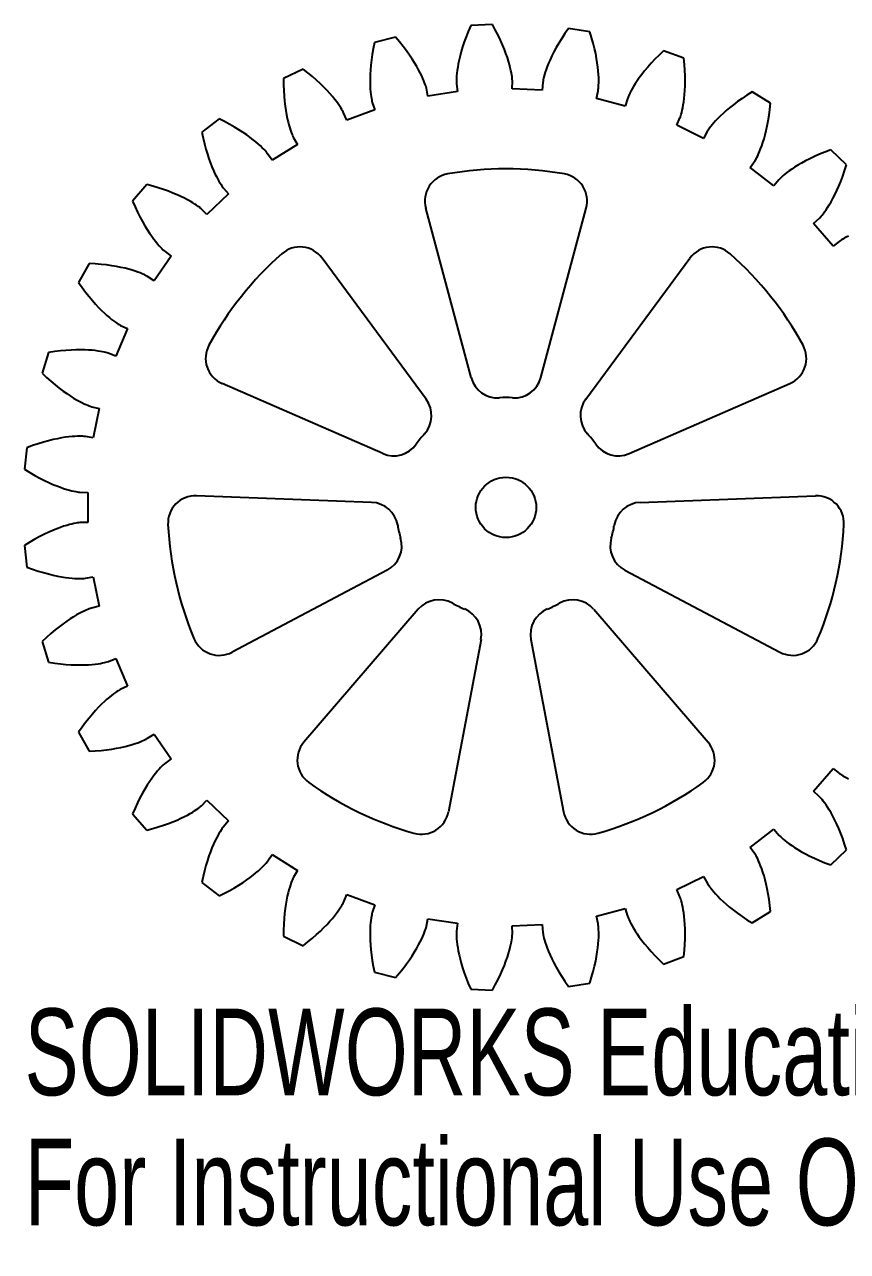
# Model space of a CAD drawing. Header units: millimetres. Extents: x -26.8 to 46.4, y -41.5 to 26.9.
# Drawn here: x -26.8 to 19, y -41.5 to 26.9 of the extents above; entities that cross this region are included whole.
import ezdxf

# ---------------------------------------------------------------- set-up
doc = ezdxf.new("R2010")
doc.units = ezdxf.units.MM
doc.styles.add('SLDTEXTSTYLE0', font='TXT', dxfattribs={"width": 0.7})

msp = doc.modelspace()

# ---------------------------------------------------------------- linework, layer by layer
at = {"color": 7, "linetype": 'Continuous', "lineweight": 25}
for p, q in [((-1.967, 26.856), (-2.102, 26.538)), ((-0.76, 26.917), (-1.967, 26.856)), ((-0.594, 26.615), (-0.76, 26.917)), ((3.48, 26.702), (3.283, 26.418)), ((4.674, 26.519), (3.48, 26.702)), ((-6.163, 26.213), (-7.333, 25.91)), ((-5.939, 25.951), (-6.163, 26.213)), ((-2.221, 26.235), (-2.326, 25.945)), ((-2.102, 26.538), (-2.221, 26.235)), ((-0.444, 26.325), (-0.594, 26.615)), ((-0.311, 26.047), (-0.444, 26.325)), ((-0.193, 25.783), (-0.311, 26.047)), ((3.105, 26.145), (2.945, 25.882)), ((3.283, 26.418), (3.105, 26.145)), ((4.776, 26.19), (4.674, 26.519)), ((4.864, 25.875), (4.776, 26.19)), ((-7.401, 25.572), (-7.457, 25.25)), ((-7.333, 25.91), (-7.401, 25.572)), ((-5.734, 25.696), (-5.939, 25.951)), ((-5.548, 25.451), (-5.734, 25.696)), ((-5.38, 25.216), (-5.548, 25.451)), ((-2.493, 25.411), (-2.559, 25.168)), ((-2.416, 25.67), (-2.493, 25.411)), ((-2.326, 25.945), (-2.416, 25.67)), ((-0.09, 25.533), (-0.193, 25.783)), ((-0.001, 25.298), (-0.09, 25.533)), ((2.673, 25.393), (2.56, 25.168)), ((2.801, 25.631), (2.673, 25.393)), ((2.945, 25.882), (2.801, 25.631)), ((4.939, 25.577), (4.864, 25.875)), ((5.001, 25.294), (4.939, 25.577)), ((8.783, 25.455), (8.534, 25.217)), ((9.916, 25.036), (8.783, 25.455)), ((-7.534, 24.659), (-7.558, 24.389)), ((-7.501, 24.946), (-7.534, 24.659)), ((-7.457, 25.25), (-7.501, 24.946)), ((-5.228, 24.992), (-5.38, 25.216)), ((-5.093, 24.78), (-5.228, 24.992)), ((-4.974, 24.58), (-5.093, 24.78)), ((-2.657, 24.731), (-2.691, 24.538)), ((-2.613, 24.941), (-2.657, 24.731)), ((-2.559, 25.168), (-2.613, 24.941)), ((0.076, 25.078), (-0.001, 25.298)), ((0.141, 24.873), (0.076, 25.078)), ((0.195, 24.685), (0.141, 24.873)), ((0.239, 24.513), (0.195, 24.685)), ((2.376, 24.76), (2.303, 24.578)), ((2.461, 24.957), (2.376, 24.76)), ((2.56, 25.168), (2.461, 24.957)), ((5.051, 25.029), (5.001, 25.294)), ((5.092, 24.78), (5.051, 25.029)), ((5.123, 24.549), (5.092, 24.78)), ((8.094, 24.76), (7.903, 24.543)), ((8.305, 24.984), (8.094, 24.76)), ((8.534, 25.217), (8.305, 24.984)), ((9.95, 24.692), (9.916, 25.036)), ((9.973, 24.367), (9.95, 24.692)), ((-11.314, 24.436), (-12.398, 23.904)), ((-11.041, 24.224), (-11.314, 24.436)), ((-10.79, 24.016), (-11.041, 24.224)), ((-10.558, 23.814), (-10.79, 24.016)), ((-7.573, 24.138), (-7.58, 23.905)), ((-7.558, 24.389), (-7.573, 24.138)), ((-4.869, 24.392), (-4.974, 24.58)), ((-4.778, 24.219), (-4.869, 24.392)), ((-4.7, 24.06), (-4.778, 24.219)), ((-4.635, 23.915), (-4.7, 24.06)), ((-2.758, 23.946), (-2.762, 23.843)), ((-2.75, 24.067), (-2.758, 23.946)), ((-2.737, 24.206), (-2.75, 24.067)), ((-2.718, 24.363), (-2.737, 24.206)), ((-2.691, 24.538), (-2.718, 24.363)), ((0.274, 24.359), (0.239, 24.513)), ((0.302, 24.221), (0.274, 24.359)), ((0.322, 24.102), (0.302, 24.221)), ((0.336, 24), (0.322, 24.102)), ((0.345, 23.917), (0.336, 24)), ((2.118, 24.011), (2.094, 23.911)), ((2.15, 24.128), (2.118, 24.011)), ((2.191, 24.261), (2.15, 24.128)), ((2.242, 24.412), (2.191, 24.261)), ((2.303, 24.578), (2.242, 24.412)), ((5.145, 24.336), (5.123, 24.549)), ((5.16, 24.14), (5.145, 24.336)), ((5.169, 23.963), (5.16, 24.14)), ((5.172, 23.805), (5.169, 23.963)), ((7.435, 23.95), (7.312, 23.775)), ((7.574, 24.137), (7.435, 23.95)), ((7.73, 24.335), (7.574, 24.137)), ((7.903, 24.543), (7.73, 24.335)), ((9.986, 24.059), (9.973, 24.367)), ((9.99, 23.77), (9.986, 24.059)), ((-12.398, 23.904), (-12.397, 23.559)), ((-12.397, 23.559), (-12.387, 23.233)), ((-10.345, 23.617), (-10.558, 23.814)), ((-10.152, 23.428), (-10.345, 23.617)), ((-9.977, 23.247), (-10.152, 23.428)), ((-7.58, 23.905), (-7.581, 23.69)), ((-7.581, 23.69), (-7.576, 23.494)), ((-7.576, 23.494), (-7.567, 23.317)), ((-7.567, 23.317), (-7.554, 23.159)), ((-4.58, 23.786), (-4.635, 23.915)), ((-4.537, 23.673), (-4.58, 23.786)), ((-4.502, 23.577), (-4.537, 23.673)), ((-4.476, 23.497), (-4.502, 23.577)), ((-4.458, 23.434), (-4.476, 23.497)), ((-4.439, 23.362), (-4.458, 23.434)), ((-4.357, 22.927), (-4.439, 23.362)), ((-2.762, 23.843), (-2.763, 23.759)), ((-2.763, 23.759), (-2.762, 23.694)), ((-2.762, 23.694), (-2.757, 23.61)), ((-2.757, 23.61), (-2.707, 23.18)), ((0.351, 23.852), (0.345, 23.917)), ((0.348, 23.335), (0.354, 23.777)), ((2.015, 23.25), (0.348, 23.335)), ((0.354, 23.777), (0.351, 23.852)), ((2.052, 23.682), (2.015, 23.25)), ((2.064, 23.765), (2.052, 23.682)), ((2.076, 23.829), (2.064, 23.765)), ((2.094, 23.911), (2.076, 23.829)), ((5.133, 23.219), (5.145, 23.293)), ((5.145, 23.293), (5.153, 23.358)), ((5.153, 23.358), (5.16, 23.441)), ((5.16, 23.441), (5.167, 23.544)), ((5.167, 23.544), (5.171, 23.665)), ((5.171, 23.665), (5.172, 23.805)), ((7.03, 23.324), (6.963, 23.201)), ((7.11, 23.461), (7.03, 23.324)), ((7.204, 23.611), (7.11, 23.461)), ((7.312, 23.775), (7.204, 23.611)), ((9.976, 23.248), (9.986, 23.499)), ((9.986, 23.499), (9.99, 23.77)), ((-12.387, 23.233), (-12.369, 22.925)), ((-12.369, 22.925), (-12.344, 22.637)), ((-12.344, 22.637), (-12.312, 22.369)), ((-9.82, 23.075), (-9.977, 23.247)), ((-9.679, 22.913), (-9.82, 23.075)), ((-9.555, 22.761), (-9.679, 22.913)), ((-9.447, 22.621), (-9.555, 22.761)), ((-9.354, 22.493), (-9.447, 22.621)), ((-7.554, 23.159), (-7.539, 23.02)), ((-7.539, 23.02), (-7.522, 22.9)), ((-7.522, 22.9), (-7.505, 22.799)), ((-7.505, 22.799), (-7.489, 22.717)), ((-7.489, 22.717), (-7.475, 22.653)), ((-7.475, 22.653), (-7.453, 22.572)), ((-7.453, 22.572), (-7.318, 22.161)), ((-2.707, 23.18), (-4.357, 22.927)), ((5.038, 22.787), (5.133, 23.219)), ((6.654, 22.369), (5.038, 22.787)), ((6.777, 22.784), (6.654, 22.369)), ((6.806, 22.863), (6.777, 22.784)), ((6.83, 22.923), (6.806, 22.863)), ((6.864, 23), (6.83, 22.923)), ((6.908, 23.093), (6.864, 23)), ((6.963, 23.201), (6.908, 23.093)), ((9.887, 22.432), (9.914, 22.607)), ((9.914, 22.607), (9.938, 22.802)), ((9.938, 22.802), (9.959, 23.015)), ((9.959, 23.015), (9.976, 23.248)), ((12.913, 22.623), (12.682, 22.45)), ((13.164, 22.801), (12.913, 22.623)), ((13.435, 22.983), (13.164, 22.801)), ((13.728, 23.166), (13.435, 22.983)), ((14.753, 22.527), (13.728, 23.166)), ((-12.312, 22.369), (-12.276, 22.119)), ((-12.276, 22.119), (-12.237, 21.89)), ((-12.237, 21.89), (-12.194, 21.679)), ((-9.275, 22.377), (-9.354, 22.493)), ((-9.209, 22.275), (-9.275, 22.377)), ((-9.156, 22.188), (-9.209, 22.275)), ((-9.114, 22.115), (-9.156, 22.188)), ((-9.084, 22.057), (-9.114, 22.115)), ((-9.051, 21.99), (-9.084, 22.057)), ((-8.883, 21.581), (-9.051, 21.99)), ((-7.318, 22.161), (-8.883, 21.581)), ((9.749, 21.842), (9.773, 21.923)), ((9.773, 21.923), (9.8, 22.022)), ((9.8, 22.022), (9.829, 22.139)), ((9.829, 22.139), (9.858, 22.276)), ((9.858, 22.276), (9.887, 22.432)), ((12.104, 21.963), (11.948, 21.816)), ((12.278, 22.119), (12.104, 21.963)), ((12.47, 22.281), (12.278, 22.119)), ((12.682, 22.45), (12.47, 22.281)), ((14.674, 21.86), (14.717, 22.184)), ((14.717, 22.184), (14.753, 22.527)), ((-16.001, 21.658), (-16.956, 20.919)), ((-15.692, 21.505), (-16.001, 21.658)), ((-15.403, 21.353), (-15.692, 21.505)), ((-15.135, 21.201), (-15.403, 21.353)), ((-12.194, 21.679), (-12.15, 21.488)), ((-12.15, 21.488), (-12.105, 21.317)), ((-12.105, 21.317), (-12.061, 21.165)), ((9.522, 21.307), (9.702, 21.711)), ((11.02, 20.572), (9.522, 21.307)), ((9.702, 21.711), (9.728, 21.78)), ((9.728, 21.78), (9.749, 21.842)), ((11.415, 21.229), (11.354, 21.148)), ((11.491, 21.324), (11.415, 21.229)), ((11.581, 21.431), (11.491, 21.324)), ((11.687, 21.549), (11.581, 21.431)), ((11.809, 21.678), (11.687, 21.549)), ((11.948, 21.816), (11.809, 21.678)), ((14.512, 21.008), (14.57, 21.272)), ((14.57, 21.272), (14.625, 21.556)), ((14.625, 21.556), (14.674, 21.86)), ((-16.956, 20.919), (-16.886, 20.581)), ((-16.886, 20.581), (-16.81, 20.264)), ((-14.888, 21.051), (-15.135, 21.201)), ((-14.66, 20.905), (-14.888, 21.051)), ((-14.452, 20.763), (-14.66, 20.905)), ((-14.264, 20.626), (-14.452, 20.763)), ((-14.093, 20.496), (-14.264, 20.626)), ((-12.061, 21.165), (-12.018, 21.032)), ((-12.018, 21.032), (-11.978, 20.917)), ((-11.978, 20.917), (-11.941, 20.821)), ((-11.941, 20.821), (-11.909, 20.744)), ((-11.909, 20.744), (-11.882, 20.684)), ((-11.882, 20.684), (-11.844, 20.609)), ((-11.844, 20.609), (-11.629, 20.234)), ((11.225, 20.953), (11.02, 20.572)), ((11.269, 21.025), (11.225, 20.953)), ((11.305, 21.079), (11.269, 21.025)), ((11.354, 21.148), (11.305, 21.079)), ((14.325, 20.334), (14.388, 20.539)), ((14.388, 20.539), (14.451, 20.764)), ((14.451, 20.764), (14.512, 21.008)), ((-16.81, 20.264), (-16.73, 19.966)), ((-16.73, 19.966), (-16.648, 19.689)), ((-13.942, 20.372), (-14.093, 20.496)), ((-13.807, 20.256), (-13.942, 20.372)), ((-13.69, 20.149), (-13.807, 20.256)), ((-13.589, 20.052), (-13.69, 20.149)), ((-13.505, 19.966), (-13.589, 20.052)), ((-13.435, 19.89), (-13.505, 19.966)), ((-13.379, 19.827), (-13.435, 19.89)), ((-11.629, 20.234), (-13.045, 19.351)), ((14.084, 19.708), (14.14, 19.836)), ((14.14, 19.836), (14.2, 19.983)), ((14.2, 19.983), (14.262, 20.149)), ((14.262, 20.149), (14.325, 20.334)), ((18.11, 19.928), (17.787, 19.808)), ((18.986, 19.096), (18.11, 19.928)), ((-16.648, 19.689), (-16.563, 19.432)), ((-16.563, 19.432), (-16.478, 19.195)), ((-16.478, 19.195), (-16.393, 18.978)), ((-13.338, 19.777), (-13.379, 19.827)), ((-13.292, 19.718), (-13.338, 19.777)), ((-13.045, 19.351), (-13.292, 19.718)), ((13.616, 18.954), (13.889, 19.336)), ((13.889, 19.336), (13.914, 19.376)), ((13.914, 19.376), (13.946, 19.433)), ((13.946, 19.433), (13.986, 19.507)), ((13.986, 19.507), (14.033, 19.598)), ((14.033, 19.598), (14.084, 19.708)), ((16.479, 19.194), (16.277, 19.077)), ((16.7, 19.315), (16.479, 19.194)), ((16.941, 19.437), (16.7, 19.315)), ((17.203, 19.561), (16.941, 19.437)), ((17.484, 19.685), (17.203, 19.561)), ((17.787, 19.808), (17.484, 19.685)), ((-16.393, 18.978), (-16.309, 18.781)), ((-16.309, 18.781), (-16.227, 18.603)), ((-16.227, 18.603), (-16.149, 18.444)), ((14.936, 17.932), (13.616, 18.954)), ((15.455, 18.497), (15.378, 18.429)), ((15.548, 18.575), (15.455, 18.497)), ((15.658, 18.661), (15.548, 18.575)), ((15.786, 18.755), (15.658, 18.661)), ((15.931, 18.857), (15.786, 18.755)), ((16.095, 18.965), (15.931, 18.857)), ((16.277, 19.077), (16.095, 18.965)), ((18.774, 18.459), (18.881, 18.767)), ((18.881, 18.767), (18.986, 19.096)), ((-20.033, 17.994), (-20.82, 17.077)), ((-19.699, 17.906), (-20.033, 17.994)), ((-19.386, 17.815), (-19.699, 17.906)), ((-19.093, 17.72), (-19.386, 17.815)), ((-16.149, 18.444), (-16.075, 18.304)), ((-16.075, 18.304), (-16.006, 18.182)), ((-16.006, 18.182), (-15.943, 18.078)), ((-15.943, 18.078), (-15.888, 17.991)), ((-15.888, 17.991), (-15.841, 17.922)), ((-15.841, 17.922), (-15.803, 17.869)), ((-15.803, 17.869), (-15.751, 17.803)), ((-15.751, 17.803), (-15.464, 17.479)), ((15.213, 18.265), (14.936, 17.932)), ((15.317, 18.372), (15.213, 18.265)), ((15.378, 18.429), (15.317, 18.372)), ((18.444, 17.657), (18.554, 17.904)), ((18.554, 17.904), (18.664, 18.171)), ((18.664, 18.171), (18.774, 18.459)), ((-18.821, 17.624), (-19.093, 17.72)), ((-18.568, 17.526), (-18.821, 17.624)), ((-18.336, 17.429), (-18.568, 17.526)), ((-18.124, 17.333), (-18.336, 17.429)), ((-17.931, 17.239), (-18.124, 17.333)), ((-17.757, 17.148), (-17.931, 17.239)), ((-17.602, 17.062), (-17.757, 17.148)), ((-15.464, 17.479), (-16.673, 16.329)), ((18.125, 17.035), (18.228, 17.222)), ((18.228, 17.222), (18.335, 17.43)), ((18.335, 17.43), (18.444, 17.657)), ((-20.82, 17.077), (-20.683, 16.761)), ((-20.683, 16.761), (-20.545, 16.465)), ((-20.545, 16.465), (-20.407, 16.19)), ((-17.466, 16.981), (-17.602, 17.062)), ((-17.348, 16.906), (-17.466, 16.981)), ((-17.247, 16.839), (-17.348, 16.906)), ((-17.164, 16.779), (-17.247, 16.839)), ((-17.097, 16.728), (-17.164, 16.779)), ((-17.046, 16.687), (-17.097, 16.728)), ((-17.01, 16.657), (-17.046, 16.687)), ((-16.673, 16.329), (-17.01, 16.657)), ((-1.94, 7.24), (-4.47, 16.684)), ((1.94, 7.24), (4.47, 16.684)), ((17.69, 16.372), (17.763, 16.469)), ((17.763, 16.469), (17.844, 16.583)), ((17.844, 16.583), (17.932, 16.715)), ((17.932, 16.715), (18.026, 16.866)), ((18.026, 16.866), (18.125, 17.035)), ((-20.407, 16.19), (-20.27, 15.935)), ((-20.27, 15.935), (-20.136, 15.7)), ((17.153, 15.825), (17.497, 16.145)), ((18.24, 14.559), (17.153, 15.825)), ((17.497, 16.145), (17.573, 16.228)), ((17.573, 16.228), (17.627, 16.292)), ((17.627, 16.292), (17.69, 16.372)), ((-20.136, 15.7), (-20.004, 15.485)), ((-20.004, 15.485), (-19.877, 15.29)), ((-19.877, 15.29), (-19.755, 15.113)), ((-19.755, 15.113), (-19.64, 14.955)), ((18.969, 15.064), (18.862, 15.007)), ((19.094, 15.127), (18.969, 15.064)), ((-19.64, 14.955), (-19.531, 14.816)), ((-19.531, 14.816), (-19.43, 14.693)), ((-19.43, 14.693), (-19.338, 14.588)), ((-19.338, 14.588), (-19.256, 14.498)), ((-19.256, 14.498), (-19.184, 14.425)), ((-19.184, 14.425), (-19.124, 14.366)), ((-19.124, 14.366), (-19.012, 14.268)), ((18.578, 14.829), (18.24, 14.559)), ((18.647, 14.877), (18.578, 14.829)), ((18.701, 14.913), (18.647, 14.877)), ((18.773, 14.956), (18.701, 14.913)), ((18.862, 15.007), (18.773, 14.956)), ((-18.666, 14.008), (-19.619, 12.639)), ((-19.012, 14.268), (-18.666, 14.008)), ((-4.451, 6.031), (-10.257, 13.897)), ((4.451, 6.031), (10.257, 13.897)), ((-23.245, 13.593), (-23.832, 12.537)), ((-22.901, 13.574), (-23.245, 13.593)), ((-22.575, 13.548), (-22.901, 13.574)), ((-22.269, 13.514), (-22.575, 13.548)), ((-21.983, 13.474), (-22.269, 13.514)), ((-21.716, 13.43), (-21.983, 13.474)), ((-21.469, 13.381), (-21.716, 13.43)), ((-21.242, 13.33), (-21.469, 13.381)), ((-21.034, 13.277), (-21.242, 13.33)), ((-20.845, 13.223), (-21.034, 13.277)), ((-20.676, 13.17), (-20.845, 13.223)), ((-20.527, 13.118), (-20.676, 13.17)), ((-20.396, 13.068), (-20.527, 13.118)), ((-20.284, 13.022), (-20.396, 13.068)), ((-20.19, 12.98), (-20.284, 13.022)), ((-23.832, 12.537), (-23.634, 12.254)), ((-20.114, 12.944), (-20.19, 12.98)), ((-20.056, 12.914), (-20.114, 12.944)), ((-19.991, 12.878), (-20.056, 12.914)), ((-19.619, 12.639), (-19.991, 12.878)), ((-23.634, 12.254), (-23.439, 11.992)), ((-23.439, 11.992), (-23.248, 11.75)), ((-23.248, 11.75), (-23.063, 11.528)), ((-23.063, 11.528), (-22.884, 11.326)), ((-22.884, 11.326), (-22.712, 11.142)), ((-22.712, 11.142), (-22.548, 10.976)), ((-22.548, 10.976), (-22.393, 10.827)), ((-22.393, 10.827), (-22.248, 10.696)), ((-22.248, 10.696), (-22.113, 10.581)), ((-22.113, 10.581), (-21.99, 10.481)), ((-21.99, 10.481), (-21.879, 10.396)), ((-21.879, 10.396), (-21.78, 10.325)), ((-21.78, 10.325), (-21.695, 10.268)), ((-21.695, 10.268), (-21.625, 10.223)), ((-21.103, 9.964), (-21.762, 8.431)), ((-21.625, 10.223), (-21.569, 10.189)), ((-21.569, 10.189), (-21.495, 10.149)), ((-21.495, 10.149), (-21.103, 9.964)), ((-25.506, 8.636), (-25.867, 7.483)), ((-25.164, 8.687), (-25.506, 8.636)), ((-24.84, 8.726), (-25.164, 8.687)), ((-24.534, 8.755), (-24.84, 8.726)), ((-24.245, 8.773), (-24.534, 8.755)), ((-23.975, 8.783), (-24.245, 8.773)), ((-23.723, 8.785), (-23.975, 8.783)), ((-23.49, 8.781), (-23.723, 8.785)), ((-23.276, 8.771), (-23.49, 8.781)), ((-23.08, 8.756), (-23.276, 8.771)), ((-22.904, 8.738), (-23.08, 8.756)), ((-22.747, 8.717), (-22.904, 8.738)), ((-22.609, 8.695), (-22.747, 8.717)), ((-22.49, 8.672), (-22.609, 8.695)), ((-22.39, 8.65), (-22.49, 8.672)), ((-22.308, 8.63), (-22.39, 8.65)), ((-22.245, 8.613), (-22.308, 8.63)), ((-22.174, 8.59), (-22.245, 8.613)), ((-21.762, 8.431), (-22.174, 8.59)), ((-25.867, 7.483), (-25.617, 7.246)), ((-25.617, 7.246), (-25.373, 7.028)), ((-25.373, 7.028), (-25.138, 6.83)), ((-6.87, 2.997), (-15.831, 6.907)), ((6.87, 2.997), (15.831, 6.907)), ((-25.138, 6.83), (-24.912, 6.65)), ((-24.912, 6.65), (-24.695, 6.487)), ((-24.695, 6.487), (-24.49, 6.342)), ((-24.49, 6.342), (-24.296, 6.212)), ((-24.296, 6.212), (-24.114, 6.098)), ((-24.114, 6.098), (-23.946, 5.998)), ((-23.946, 5.998), (-23.791, 5.913)), ((-23.791, 5.913), (-23.65, 5.84)), ((-23.65, 5.84), (-23.524, 5.779)), ((-23.524, 5.779), (-23.413, 5.73)), ((-23.413, 5.73), (-23.318, 5.69)), ((-23.318, 5.69), (-23.24, 5.66)), ((-23.24, 5.66), (-23.178, 5.639)), ((-23.178, 5.639), (-23.098, 5.615)), ((-23.098, 5.615), (-22.677, 5.512)), ((-22.677, 5.512), (-23.013, 3.877)), ((-26.398, 3.443), (-26.722, 3.325)), ((-26.088, 3.547), (-26.398, 3.443)), ((-25.794, 3.637), (-26.088, 3.547)), ((-25.515, 3.713), (-25.794, 3.637)), ((-25.252, 3.777), (-25.515, 3.713)), ((-25.006, 3.83), (-25.252, 3.777)), ((-24.777, 3.873), (-25.006, 3.83)), ((-24.565, 3.906), (-24.777, 3.873)), ((-24.371, 3.931), (-24.565, 3.906)), ((-24.194, 3.948), (-24.371, 3.931)), ((-24.036, 3.96), (-24.194, 3.948)), ((-23.896, 3.966), (-24.036, 3.96)), ((-23.775, 3.968), (-23.896, 3.966)), ((-23.673, 3.966), (-23.775, 3.968)), ((-23.589, 3.963), (-23.673, 3.966)), ((-23.524, 3.959), (-23.589, 3.963)), ((-23.449, 3.951), (-23.524, 3.959)), ((-23.013, 3.877), (-23.449, 3.951)), ((-26.722, 3.325), (-26.844, 2.123)), ((-26.844, 2.123), (-26.551, 1.941)), ((-26.551, 1.941), (-26.268, 1.777)), ((-26.268, 1.777), (-25.998, 1.63)), ((-25.998, 1.63), (-25.74, 1.499)), ((-25.74, 1.499), (-25.496, 1.383)), ((-25.496, 1.383), (-25.265, 1.282)), ((-25.265, 1.282), (-25.049, 1.194)), ((-25.049, 1.194), (-24.848, 1.119)), ((-24.848, 1.119), (-24.663, 1.055)), ((-24.663, 1.055), (-24.494, 1.003)), ((-24.494, 1.003), (-24.341, 0.96)), ((-24.341, 0.96), (-24.206, 0.926)), ((-24.206, 0.926), (-24.087, 0.899)), ((-24.087, 0.899), (-23.986, 0.88)), ((-23.986, 0.88), (-23.904, 0.866)), ((-23.904, 0.866), (-23.839, 0.858)), ((-23.839, 0.858), (-23.755, 0.85)), ((-23.755, 0.85), (-23.323, 0.835)), ((-23.323, 0.835), (-23.323, -0.835)), ((-7.49, 0.28), (-17.26, 0.646)), ((7.49, 0.28), (17.26, 0.646)), ((-25.265, -1.282), (-25.496, -1.383)), ((-25.049, -1.194), (-25.265, -1.282)), ((-24.848, -1.119), (-25.049, -1.194)), ((-24.663, -1.055), (-24.848, -1.119)), ((-24.494, -1.003), (-24.663, -1.055)), ((-24.341, -0.96), (-24.494, -1.003)), ((-24.206, -0.926), (-24.341, -0.96)), ((-24.087, -0.899), (-24.206, -0.926)), ((-23.986, -0.88), (-24.087, -0.899)), ((-23.904, -0.866), (-23.986, -0.88)), ((-23.839, -0.858), (-23.904, -0.866)), ((-23.765, -0.851), (-23.839, -0.858)), ((-23.323, -0.835), (-23.765, -0.851)), ((-26.551, -1.941), (-26.844, -2.123)), ((-26.268, -1.777), (-26.551, -1.941)), ((-25.998, -1.63), (-26.268, -1.777)), ((-25.74, -1.499), (-25.998, -1.63)), ((-25.496, -1.383), (-25.74, -1.499)), ((-26.844, -2.123), (-26.722, -3.325)), ((-26.722, -3.325), (-26.398, -3.443)), ((-26.398, -3.443), (-26.088, -3.547)), ((-26.088, -3.547), (-25.794, -3.637)), ((-25.794, -3.637), (-25.515, -3.713)), ((-25.515, -3.713), (-25.252, -3.777)), ((-25.252, -3.777), (-25.006, -3.83)), ((-25.006, -3.83), (-24.777, -3.873)), ((-24.777, -3.873), (-24.565, -3.906)), ((-24.565, -3.906), (-24.371, -3.931)), ((-24.371, -3.931), (-24.194, -3.948)), ((-24.194, -3.948), (-24.036, -3.96)), ((-24.036, -3.96), (-23.896, -3.966)), ((-23.896, -3.966), (-23.775, -3.968)), ((-23.775, -3.968), (-23.673, -3.966)), ((-23.673, -3.966), (-23.589, -3.963)), ((-23.589, -3.963), (-23.524, -3.959)), ((-23.524, -3.959), (-23.44, -3.949)), ((-23.44, -3.949), (-23.013, -3.877)), ((-23.013, -3.877), (-22.677, -5.512)), ((-6.627, -3.502), (-15.271, -8.071)), ((6.627, -3.502), (15.271, -8.071)), ((-24.114, -6.098), (-24.296, -6.212)), ((-23.946, -5.998), (-24.114, -6.098)), ((-23.791, -5.913), (-23.946, -5.998)), ((-23.65, -5.84), (-23.791, -5.913)), ((-23.524, -5.779), (-23.65, -5.84)), ((-23.413, -5.73), (-23.524, -5.779)), ((-23.318, -5.69), (-23.413, -5.73)), ((-23.24, -5.66), (-23.318, -5.69)), ((-23.178, -5.639), (-23.24, -5.66)), ((-23.107, -5.617), (-23.178, -5.639)), ((-22.677, -5.512), (-23.107, -5.617)), ((-4.889, -5.681), (-11.267, -13.092)), ((4.889, -5.681), (11.267, -13.092)), ((-25.138, -6.83), (-25.373, -7.028)), ((-24.912, -6.65), (-25.138, -6.83)), ((-24.695, -6.487), (-24.912, -6.65)), ((-24.49, -6.342), (-24.695, -6.487)), ((-24.296, -6.212), (-24.49, -6.342)), ((-25.617, -7.246), (-25.867, -7.483)), ((-25.867, -7.483), (-25.506, -8.636)), ((-25.373, -7.028), (-25.617, -7.246)), ((-1.393, -7.365), (-3.211, -16.971)), ((1.393, -7.365), (3.211, -16.971)), ((-25.506, -8.636), (-25.164, -8.687)), ((-25.164, -8.687), (-24.84, -8.726)), ((-24.84, -8.726), (-24.534, -8.755)), ((-24.534, -8.755), (-24.245, -8.773)), ((-24.245, -8.773), (-23.975, -8.783)), ((-23.975, -8.783), (-23.723, -8.785)), ((-23.723, -8.785), (-23.49, -8.781)), ((-23.49, -8.781), (-23.276, -8.771)), ((-23.276, -8.771), (-23.08, -8.756)), ((-23.08, -8.756), (-22.904, -8.738)), ((-22.904, -8.738), (-22.747, -8.717)), ((-22.747, -8.717), (-22.609, -8.695)), ((-22.609, -8.695), (-22.49, -8.672)), ((-22.49, -8.672), (-22.39, -8.65)), ((-22.39, -8.65), (-22.308, -8.63)), ((-22.308, -8.63), (-22.245, -8.613)), ((-22.245, -8.613), (-22.165, -8.587)), ((-22.165, -8.587), (-21.762, -8.431)), ((-21.762, -8.431), (-21.103, -9.964)), ((-21.625, -10.223), (-21.695, -10.268)), ((-21.569, -10.189), (-21.625, -10.223)), ((-21.503, -10.153), (-21.569, -10.189)), ((-21.103, -9.964), (-21.503, -10.153)), ((-22.393, -10.827), (-22.548, -10.976)), ((-22.248, -10.696), (-22.393, -10.827)), ((-22.113, -10.581), (-22.248, -10.696)), ((-21.99, -10.481), (-22.113, -10.581)), ((-21.879, -10.396), (-21.99, -10.481)), ((-21.78, -10.325), (-21.879, -10.396)), ((-21.695, -10.268), (-21.78, -10.325)), ((-23.063, -11.528), (-23.248, -11.75)), ((-22.884, -11.326), (-23.063, -11.528)), ((-22.712, -11.142), (-22.884, -11.326)), ((-22.548, -10.976), (-22.712, -11.142)), ((-23.634, -12.254), (-23.832, -12.537)), ((-23.439, -11.992), (-23.634, -12.254)), ((-23.248, -11.75), (-23.439, -11.992)), ((-23.832, -12.537), (-23.245, -13.593)), ((-20.284, -13.022), (-20.19, -12.98)), ((-20.19, -12.98), (-20.114, -12.944)), ((-20.114, -12.944), (-20.056, -12.914)), ((-20.056, -12.914), (-19.983, -12.873)), ((-19.983, -12.873), (-19.619, -12.639)), ((-19.619, -12.639), (-18.666, -14.008)), ((-23.245, -13.593), (-22.901, -13.574)), ((-22.901, -13.574), (-22.575, -13.548)), ((-22.575, -13.548), (-22.269, -13.514)), ((-22.269, -13.514), (-21.983, -13.474)), ((-21.983, -13.474), (-21.716, -13.43)), ((-21.716, -13.43), (-21.469, -13.381)), ((-21.469, -13.381), (-21.242, -13.33)), ((-21.242, -13.33), (-21.034, -13.277)), ((-21.034, -13.277), (-20.845, -13.223)), ((-20.845, -13.223), (-20.676, -13.17)), ((-20.676, -13.17), (-20.527, -13.118)), ((-20.527, -13.118), (-20.396, -13.068)), ((-20.396, -13.068), (-20.284, -13.022)), ((-19.041, -14.292), (-19.124, -14.366)), ((-18.666, -14.008), (-19.041, -14.292)), ((-19.64, -14.955), (-19.755, -15.113)), ((-19.531, -14.816), (-19.64, -14.955)), ((-19.43, -14.693), (-19.531, -14.816)), ((-19.338, -14.588), (-19.43, -14.693)), ((-19.256, -14.498), (-19.338, -14.588)), ((-19.184, -14.425), (-19.256, -14.498)), ((-19.124, -14.366), (-19.184, -14.425)), ((17.153, -15.825), (18.24, -14.559)), ((18.24, -14.559), (18.608, -14.851)), ((18.608, -14.851), (18.647, -14.877)), ((18.647, -14.877), (18.701, -14.913)), ((18.701, -14.913), (18.773, -14.956)), ((18.773, -14.956), (18.862, -15.007)), ((18.862, -15.007), (18.969, -15.064)), ((-20.136, -15.7), (-20.27, -15.935)), ((-20.004, -15.485), (-20.136, -15.7)), ((-19.877, -15.29), (-20.004, -15.485)), ((-19.755, -15.113), (-19.877, -15.29)), ((18.969, -15.064), (19.094, -15.127)), ((-20.407, -16.19), (-20.545, -16.465)), ((-20.27, -15.935), (-20.407, -16.19)), ((-16.983, -16.632), (-16.673, -16.329)), ((-16.673, -16.329), (-15.464, -17.479)), ((17.471, -16.118), (17.153, -15.825)), ((17.573, -16.228), (17.471, -16.118)), ((17.627, -16.292), (17.573, -16.228)), ((17.69, -16.372), (17.627, -16.292)), ((17.763, -16.469), (17.69, -16.372)), ((-20.683, -16.761), (-20.82, -17.077)), ((-20.82, -17.077), (-20.033, -17.994)), ((-20.545, -16.465), (-20.683, -16.761)), ((-17.757, -17.148), (-17.602, -17.062)), ((-17.602, -17.062), (-17.466, -16.981)), ((-17.466, -16.981), (-17.348, -16.906)), ((-17.348, -16.906), (-17.247, -16.839)), ((-17.247, -16.839), (-17.164, -16.779)), ((-17.164, -16.779), (-17.097, -16.728)), ((-17.097, -16.728), (-17.046, -16.687)), ((-17.046, -16.687), (-16.983, -16.632)), ((17.844, -16.583), (17.763, -16.469)), ((17.932, -16.715), (17.844, -16.583)), ((18.026, -16.866), (17.932, -16.715)), ((18.125, -17.035), (18.026, -16.866)), ((18.228, -17.222), (18.125, -17.035)), ((-19.386, -17.815), (-19.093, -17.72)), ((-19.093, -17.72), (-18.821, -17.624)), ((-18.821, -17.624), (-18.568, -17.526)), ((-18.568, -17.526), (-18.336, -17.429)), ((-18.336, -17.429), (-18.124, -17.333)), ((-18.124, -17.333), (-17.931, -17.239)), ((-17.931, -17.239), (-17.757, -17.148)), ((-15.464, -17.479), (-15.774, -17.832)), ((18.335, -17.43), (18.228, -17.222)), ((18.444, -17.657), (18.335, -17.43)), ((18.554, -17.904), (18.444, -17.657)), ((-20.033, -17.994), (-19.699, -17.906)), ((-19.699, -17.906), (-19.386, -17.815)), ((-16.149, -18.444), (-16.227, -18.603)), ((-16.075, -18.304), (-16.149, -18.444)), ((-16.006, -18.182), (-16.075, -18.304)), ((-15.943, -18.078), (-16.006, -18.182)), ((-15.888, -17.991), (-15.943, -18.078)), ((-15.841, -17.922), (-15.888, -17.991)), ((-15.803, -17.869), (-15.841, -17.922)), ((-15.774, -17.832), (-15.803, -17.869)), ((13.616, -18.954), (14.936, -17.932)), ((14.936, -17.932), (15.238, -18.293)), ((15.238, -18.293), (15.317, -18.372)), ((15.317, -18.372), (15.378, -18.429)), ((15.378, -18.429), (15.455, -18.497)), ((18.664, -18.171), (18.554, -17.904)), ((18.774, -18.459), (18.664, -18.171)), ((18.881, -18.767), (18.774, -18.459)), ((-16.393, -18.978), (-16.478, -19.195)), ((-16.309, -18.781), (-16.393, -18.978)), ((-16.227, -18.603), (-16.309, -18.781)), ((13.869, -19.305), (13.616, -18.954)), ((15.455, -18.497), (15.548, -18.575)), ((15.548, -18.575), (15.658, -18.661)), ((15.658, -18.661), (15.786, -18.755)), ((15.786, -18.755), (15.931, -18.857)), ((15.931, -18.857), (16.095, -18.965)), ((16.095, -18.965), (16.277, -19.077)), ((16.277, -19.077), (16.479, -19.194)), ((18.11, -19.928), (18.986, -19.096)), ((18.986, -19.096), (18.881, -18.767)), ((-16.648, -19.689), (-16.73, -19.966)), ((-16.563, -19.432), (-16.648, -19.689)), ((-16.478, -19.195), (-16.563, -19.432)), ((-13.435, -19.89), (-13.379, -19.827)), ((-13.379, -19.827), (-13.287, -19.71)), ((-13.287, -19.71), (-13.045, -19.351)), ((-13.045, -19.351), (-11.629, -20.234)), ((13.914, -19.376), (13.869, -19.305)), ((13.946, -19.433), (13.914, -19.376)), ((13.986, -19.507), (13.946, -19.433)), ((14.033, -19.598), (13.986, -19.507)), ((14.084, -19.708), (14.033, -19.598)), ((14.14, -19.836), (14.084, -19.708)), ((16.479, -19.194), (16.7, -19.315)), ((16.7, -19.315), (16.941, -19.437)), ((16.941, -19.437), (17.203, -19.561)), ((17.203, -19.561), (17.484, -19.685)), ((17.484, -19.685), (17.787, -19.808)), ((17.787, -19.808), (18.11, -19.928)), ((-16.81, -20.264), (-16.886, -20.581)), ((-16.73, -19.966), (-16.81, -20.264)), ((-14.264, -20.626), (-14.093, -20.496)), ((-14.093, -20.496), (-13.942, -20.372)), ((-13.942, -20.372), (-13.807, -20.256)), ((-13.807, -20.256), (-13.69, -20.149)), ((-13.69, -20.149), (-13.589, -20.052)), ((-13.589, -20.052), (-13.505, -19.966)), ((-13.505, -19.966), (-13.435, -19.89)), ((-11.629, -20.234), (-11.849, -20.618)), ((14.2, -19.983), (14.14, -19.836)), ((14.262, -20.149), (14.2, -19.983)), ((14.325, -20.334), (14.262, -20.149)), ((14.388, -20.539), (14.325, -20.334)), ((-16.886, -20.581), (-16.956, -20.919)), ((-16.956, -20.919), (-16.001, -21.658)), ((-15.403, -21.353), (-15.135, -21.201)), ((-15.135, -21.201), (-14.888, -21.051)), ((-14.888, -21.051), (-14.66, -20.905)), ((-14.66, -20.905), (-14.452, -20.763)), ((-14.452, -20.763), (-14.264, -20.626)), ((-12.061, -21.165), (-12.105, -21.317)), ((-12.018, -21.032), (-12.061, -21.165)), ((-11.978, -20.917), (-12.018, -21.032)), ((-11.941, -20.821), (-11.978, -20.917)), ((-11.909, -20.744), (-11.941, -20.821)), ((-11.882, -20.684), (-11.909, -20.744)), ((-11.849, -20.618), (-11.882, -20.684)), ((9.522, -21.307), (11.02, -20.572)), ((11.02, -20.572), (11.229, -20.961)), ((11.229, -20.961), (11.269, -21.025)), ((11.269, -21.025), (11.305, -21.079)), ((11.305, -21.079), (11.354, -21.148)), ((11.354, -21.148), (11.415, -21.229)), ((14.451, -20.764), (14.388, -20.539)), ((14.512, -21.008), (14.451, -20.764)), ((14.57, -21.272), (14.512, -21.008)), ((-16.001, -21.658), (-15.692, -21.505)), ((-15.692, -21.505), (-15.403, -21.353)), ((-12.194, -21.679), (-12.237, -21.89)), ((-12.15, -21.488), (-12.194, -21.679)), ((-12.105, -21.317), (-12.15, -21.488)), ((-9.047, -21.981), (-8.883, -21.581)), ((-8.883, -21.581), (-7.318, -22.161)), ((9.699, -21.702), (9.522, -21.307)), ((9.728, -21.78), (9.699, -21.702)), ((9.749, -21.842), (9.728, -21.78)), ((9.773, -21.923), (9.749, -21.842)), ((11.415, -21.229), (11.491, -21.324)), ((11.491, -21.324), (11.581, -21.431)), ((11.581, -21.431), (11.687, -21.549)), ((11.687, -21.549), (11.809, -21.678)), ((11.809, -21.678), (11.948, -21.816)), ((11.948, -21.816), (12.104, -21.963)), ((14.625, -21.556), (14.57, -21.272)), ((14.674, -21.86), (14.625, -21.556)), ((14.717, -22.184), (14.674, -21.86)), ((-12.312, -22.369), (-12.344, -22.637)), ((-12.276, -22.119), (-12.312, -22.369)), ((-12.237, -21.89), (-12.276, -22.119)), ((-9.447, -22.621), (-9.354, -22.493)), ((-9.354, -22.493), (-9.275, -22.377)), ((-9.275, -22.377), (-9.209, -22.275)), ((-9.209, -22.275), (-9.156, -22.188)), ((-9.156, -22.188), (-9.114, -22.115)), ((-9.114, -22.115), (-9.084, -22.057)), ((-9.084, -22.057), (-9.047, -21.981)), ((-7.318, -22.161), (-7.456, -22.581)), ((5.038, -22.787), (6.654, -22.369)), ((6.654, -22.369), (6.78, -22.793)), ((9.8, -22.022), (9.773, -21.923)), ((9.829, -22.139), (9.8, -22.022)), ((9.858, -22.276), (9.829, -22.139)), ((9.887, -22.432), (9.858, -22.276)), ((9.914, -22.607), (9.887, -22.432)), ((12.104, -21.963), (12.278, -22.119)), ((12.278, -22.119), (12.47, -22.281)), ((12.47, -22.281), (12.682, -22.45)), ((12.682, -22.45), (12.913, -22.623)), ((13.728, -23.166), (14.753, -22.527)), ((14.753, -22.527), (14.717, -22.184)), ((-12.387, -23.233), (-12.397, -23.559)), ((-12.369, -22.925), (-12.387, -23.233)), ((-12.344, -22.637), (-12.369, -22.925)), ((-10.152, -23.428), (-9.977, -23.247)), ((-9.977, -23.247), (-9.82, -23.075)), ((-9.82, -23.075), (-9.679, -22.913)), ((-9.679, -22.913), (-9.555, -22.761)), ((-9.555, -22.761), (-9.447, -22.621)), ((-7.554, -23.159), (-7.567, -23.317)), ((-7.539, -23.02), (-7.554, -23.159)), ((-7.522, -22.9), (-7.539, -23.02)), ((-7.505, -22.799), (-7.522, -22.9)), ((-7.489, -22.717), (-7.505, -22.799)), ((-7.475, -22.653), (-7.489, -22.717)), ((-7.456, -22.581), (-7.475, -22.653)), ((-4.437, -23.353), (-4.357, -22.927)), ((-4.357, -22.927), (-2.707, -23.18)), ((-2.707, -23.18), (-2.758, -23.619)), ((0.348, -23.335), (2.015, -23.25)), ((2.015, -23.25), (2.053, -23.691)), ((5.131, -23.21), (5.038, -22.787)), ((5.145, -23.293), (5.131, -23.21)), ((6.78, -22.793), (6.806, -22.863)), ((6.806, -22.863), (6.83, -22.923)), ((6.83, -22.923), (6.864, -23)), ((6.864, -23), (6.908, -23.093)), ((6.908, -23.093), (6.963, -23.201)), ((6.963, -23.201), (7.03, -23.324)), ((9.938, -22.802), (9.914, -22.607)), ((9.959, -23.015), (9.938, -22.802)), ((9.976, -23.248), (9.959, -23.015)), ((9.986, -23.499), (9.976, -23.248)), ((12.913, -22.623), (13.164, -22.801)), ((13.164, -22.801), (13.435, -22.983)), ((13.435, -22.983), (13.728, -23.166)), ((-12.397, -23.559), (-12.398, -23.904)), ((-12.398, -23.904), (-11.314, -24.436)), ((-10.79, -24.016), (-10.558, -23.814)), ((-10.558, -23.814), (-10.345, -23.617)), ((-10.345, -23.617), (-10.152, -23.428)), ((-7.576, -23.494), (-7.581, -23.69)), ((-7.581, -23.69), (-7.58, -23.905)), ((-7.58, -23.905), (-7.573, -24.138)), ((-7.567, -23.317), (-7.576, -23.494)), ((-4.7, -24.06), (-4.635, -23.915)), ((-4.635, -23.915), (-4.58, -23.786)), ((-4.58, -23.786), (-4.537, -23.673)), ((-4.537, -23.673), (-4.502, -23.577)), ((-4.502, -23.577), (-4.476, -23.497)), ((-4.476, -23.497), (-4.458, -23.434)), ((-4.458, -23.434), (-4.437, -23.353)), ((-2.762, -23.694), (-2.763, -23.759)), ((-2.763, -23.759), (-2.762, -23.843)), ((-2.758, -23.619), (-2.762, -23.694)), ((-2.762, -23.843), (-2.758, -23.946)), ((0.336, -24), (0.345, -23.917)), ((0.345, -23.917), (0.351, -23.852)), ((0.354, -23.768), (0.348, -23.335)), ((0.351, -23.852), (0.354, -23.768)), ((2.053, -23.691), (2.064, -23.765)), ((2.064, -23.765), (2.076, -23.829)), ((2.076, -23.829), (2.094, -23.911)), ((2.094, -23.911), (2.118, -24.011)), ((5.153, -23.358), (5.145, -23.293)), ((5.16, -23.441), (5.153, -23.358)), ((5.167, -23.544), (5.16, -23.441)), ((5.171, -23.665), (5.167, -23.544)), ((5.169, -23.963), (5.172, -23.805)), ((5.172, -23.805), (5.171, -23.665)), ((7.03, -23.324), (7.11, -23.461)), ((7.11, -23.461), (7.204, -23.611)), ((7.204, -23.611), (7.312, -23.775)), ((7.312, -23.775), (7.435, -23.95)), ((9.99, -23.77), (9.986, -23.499)), ((9.986, -24.059), (9.99, -23.77)), ((-11.314, -24.436), (-11.041, -24.224)), ((-11.041, -24.224), (-10.79, -24.016)), ((-7.573, -24.138), (-7.558, -24.389)), ((-7.558, -24.389), (-7.534, -24.659)), ((-5.093, -24.78), (-4.974, -24.58)), ((-4.974, -24.58), (-4.869, -24.392)), ((-4.869, -24.392), (-4.778, -24.219)), ((-4.778, -24.219), (-4.7, -24.06)), ((-2.758, -23.946), (-2.75, -24.067)), ((-2.75, -24.067), (-2.737, -24.206)), ((-2.737, -24.206), (-2.718, -24.363)), ((-2.718, -24.363), (-2.691, -24.538)), ((-2.691, -24.538), (-2.657, -24.731)), ((0.195, -24.685), (0.239, -24.513)), ((0.239, -24.513), (0.274, -24.359)), ((0.274, -24.359), (0.302, -24.221)), ((0.302, -24.221), (0.322, -24.102)), ((0.322, -24.102), (0.336, -24)), ((2.118, -24.011), (2.15, -24.128)), ((2.15, -24.128), (2.191, -24.261)), ((2.191, -24.261), (2.242, -24.412)), ((2.242, -24.412), (2.303, -24.578)), ((2.303, -24.578), (2.376, -24.76)), ((5.092, -24.78), (5.123, -24.549)), ((5.123, -24.549), (5.145, -24.336)), ((5.145, -24.336), (5.16, -24.14)), ((5.16, -24.14), (5.169, -23.963)), ((7.435, -23.95), (7.574, -24.137)), ((7.574, -24.137), (7.73, -24.335)), ((7.73, -24.335), (7.903, -24.543)), ((7.903, -24.543), (8.094, -24.76)), ((9.95, -24.692), (9.973, -24.367)), ((9.973, -24.367), (9.986, -24.059)), ((-7.534, -24.659), (-7.501, -24.946)), ((-7.501, -24.946), (-7.457, -25.25)), ((-7.457, -25.25), (-7.401, -25.572)), ((-5.548, -25.451), (-5.38, -25.216)), ((-5.38, -25.216), (-5.228, -24.992)), ((-5.228, -24.992), (-5.093, -24.78)), ((-2.657, -24.731), (-2.613, -24.941)), ((-2.613, -24.941), (-2.559, -25.168)), ((-2.559, -25.168), (-2.493, -25.411)), ((-0.09, -25.533), (-0.001, -25.298)), ((-0.001, -25.298), (0.076, -25.078)), ((0.076, -25.078), (0.141, -24.873)), ((0.141, -24.873), (0.195, -24.685)), ((2.376, -24.76), (2.461, -24.957)), ((2.461, -24.957), (2.56, -25.168)), ((2.56, -25.168), (2.673, -25.393)), ((4.939, -25.577), (5.001, -25.294)), ((5.001, -25.294), (5.051, -25.029)), ((5.051, -25.029), (5.092, -24.78)), ((8.094, -24.76), (8.305, -24.984)), ((8.305, -24.984), (8.534, -25.217)), ((8.534, -25.217), (8.783, -25.455)), ((8.783, -25.455), (9.916, -25.036)), ((9.916, -25.036), (9.95, -24.692)), ((-7.401, -25.572), (-7.333, -25.91)), ((-7.333, -25.91), (-6.163, -26.213)), ((-6.163, -26.213), (-5.939, -25.951)), ((-5.939, -25.951), (-5.734, -25.696)), ((-5.734, -25.696), (-5.548, -25.451)), ((-2.493, -25.411), (-2.416, -25.67)), ((-2.416, -25.67), (-2.326, -25.945)), ((-2.326, -25.945), (-2.221, -26.235)), ((-0.311, -26.047), (-0.193, -25.783)), ((-0.193, -25.783), (-0.09, -25.533)), ((2.673, -25.393), (2.801, -25.631)), ((2.801, -25.631), (2.945, -25.882)), ((2.945, -25.882), (3.105, -26.145)), ((4.776, -26.19), (4.864, -25.875)), ((4.864, -25.875), (4.939, -25.577)), ((-2.221, -26.235), (-2.102, -26.538)), ((-2.102, -26.538), (-1.967, -26.856)), ((-0.76, -26.917), (-0.594, -26.615)), ((-0.594, -26.615), (-0.444, -26.325)), ((-0.444, -26.325), (-0.311, -26.047)), ((3.105, -26.145), (3.283, -26.418)), ((3.283, -26.418), (3.48, -26.702)), ((3.48, -26.702), (4.674, -26.519)), ((4.674, -26.519), (4.776, -26.19)), ((-1.967, -26.856), (-0.76, -26.917))]:
    msp.add_line(p, q, dxfattribs=at)
msp.add_circle((0, 0), 1.683, dxfattribs=at)
for centre, radius, start, end in [((-2.993, 17.08), 1.53, 99.93791, 195), ((0, 0), 18.87, 80.06209, 99.93791), ((2.993, 17.08), 1.53, 345, 80.06209), ((-11.488, 12.989), 1.53, 36.42857, 131.49066), ((11.488, 12.989), 1.53, 48.50934, 143.57143), ((0, 0), 18.87, 131.49066, 151.36648), ((0, 0), 18.87, 28.63352, 48.50934), ((-15.219, 8.309), 1.53, 151.36648, 246.42857), ((15.219, 8.309), 1.53, 293.57143, 28.63352), ((-0.462, 7.636), 1.53, 195, 273.46304), ((0.462, 7.636), 1.53, 266.53696, 345), ((-5.682, 5.122), 1.53, 317.96553, 36.42857), ((0, 0), 6.12, 86.53696, 93.46304), ((5.682, 5.122), 1.53, 143.57143, 222.03447), ((-6.258, 4.4), 1.53, 246.42857, 324.89161), ((0, 0), 6.12, 137.96553, 144.89161), ((0, 0), 6.12, 35.10839, 42.03447), ((6.258, 4.4), 1.53, 215.10839, 293.57143), ((-17.317, -0.883), 1.53, 87.85714, 182.91924), ((-7.547, -1.249), 1.53, 9.3941, 87.85714), ((7.547, -1.249), 1.53, 92.14286, 170.6059), ((17.317, -0.883), 1.53, 357.08076, 92.14286), ((0, 0), 18.87, 182.91924, 202.79505), ((0, 0), 6.12, 189.3941, 196.32018), ((0, 0), 6.12, 343.67982, 350.6059), ((0, 0), 18.87, 337.20495, 357.08076), ((-7.342, -2.15), 1.53, 297.85714, 16.32018), ((7.342, -2.15), 1.53, 163.67982, 242.14286), ((-3.729, -6.679), 1.53, 60.82267, 139.28571), ((0, 0), 6.12, 240.82267, 247.74876), ((0, 0), 6.12, 292.25124, 299.17733), ((3.729, -6.679), 1.53, 40.71429, 119.17733), ((-2.897, -7.08), 1.53, 349.28571, 67.74876), ((2.897, -7.08), 1.53, 112.25124, 190.71429), ((-15.986, -6.718), 1.53, 202.79505, 297.85714), ((15.986, -6.718), 1.53, 242.14286, 337.20495), ((-10.107, -14.09), 1.53, 139.28571, 234.34781), ((10.107, -14.09), 1.53, 305.65219, 40.71429), ((0, 0), 18.87, 234.34781, 254.22362), ((0, 0), 18.87, 285.77638, 305.65219), ((-4.714, -16.687), 1.53, 254.22362, 349.28571), ((4.714, -16.687), 1.53, 190.71429, 285.77638)]:
    msp.add_arc(centre, radius, start, end, dxfattribs=at)

# ---------------------------------------------------------------- texts
at = {"color": 7, "linetype": 'Continuous', "char_height": 4.83362, "attachment_point": 1, "style": 'SLDTEXTSTYLE0'}
for s, insert in [('SOLIDWORKS Educational Product.', (-26.844, -27.937)), ('For Instructional Use Only.', (-26.844, -35.187))]:
    msp.add_mtext(s, dxfattribs=dict(at, insert=insert))

doc.saveas('drawing.dxf')
